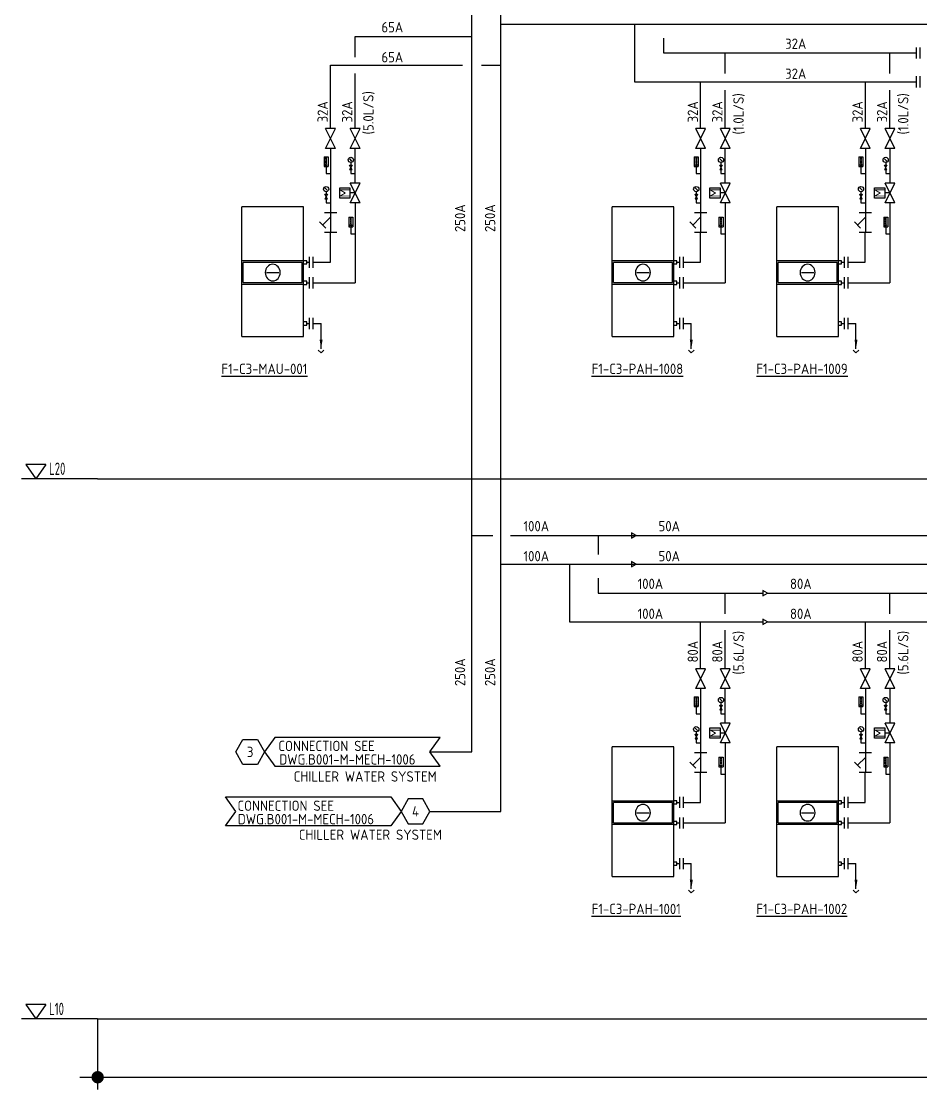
# Model space of a CAD drawing. Extents: x 41398 to 42063, y 84999 to 85463.
# Drawn here: x 41398 to 41616.4, y 84998.5 to 85258 of the extents above; entities that cross this region are included whole.
import ezdxf
from ezdxf.enums import TextEntityAlignment as Align

# ---------------------------------------------------------------- set-up
doc = ezdxf.new("R2010")
doc.units = 0
doc.header["$LTSCALE"] = 10
for name, color, linetype in [('7-F-TX', 2, 'Continuous'), ('A-DETL-01', 1, 'Continuous'), ('DETL-TXT', 4, 'Continuous'), ('E-RS-TXT', 3, 'Continuous'), ('G-ANNO-DIM', 2, 'Continuous'), ('M-CWTR-9PIPE-R', 110, 'Continuous'), ('M-CWTR-9PIPE-S', 200, 'Continuous'), ('M-CWTR-TEXT', 3, 'Continuous'), ('M-CWTR-VAVE', 2, 'Continuous'), ('M-HVAC-CPIPE', 4, 'Continuous'), ('M-HVAC-EQPM', 22, 'Continuous'), ('M-HVAC-EQPM-TEXT', 4, 'Continuous'), ('M-PIPE-FITTING', 2, 'Continuous'), ('U-CDA-TXT', 4, 'Continuous'), ('U-CDA-V', 3, 'Continuous'), ('U-CH-V', 3, 'Continuous')]:
    doc.layers.add(name, color=color, linetype=linetype)
doc.styles.add('AA-TXT', font='isocp.shx', dxfattribs={"width": 0.8, "bigfont": 'chineset.shx'})

# ---------------------------------------------------------------- blocks, each defined once
blk = doc.blocks.new('_Dot')
at = {"color": 0, "linetype": 'ByBlock', "lineweight": -2}
blk.add_line((-0.5, 0), (-1, 0), dxfattribs=at)
at = {"color": 0, "linetype": 'ByBlock', "const_width": 0.5}
blk.add_lwpolyline([(-0.25, 0, 1), (0.25, 0, 1)], format="xyb", close=True, dxfattribs=at)
blk = doc.blocks.new('A$C5D640173')
at = {"layer": 'U-CDA-V'}
for p, q in [((0, 0), (0, 2.72)), ((0.88, 0), (0.88, 2.72))]:
    blk.add_line(p, q, dxfattribs=at)

msp = doc.modelspace()

# ---------------------------------------------------------------- linework, layer by layer
at = {"color": 2}
for p, q in [((41416.51, 85015.7), (41416.51, 84998.53)), ((41412.16, 85001.53), (42061.53, 85001.53))]:
    msp.add_line(p, q, dxfattribs=at)
at = {"layer": '7-F-TX'}
for p, q in [((41399.04, 85150.36), (41401.49, 85146.87)), ((41403.94, 85150.36), (41399.04, 85150.36)), ((41403.94, 85150.36), (41401.49, 85146.87)), ((41399.04, 85019.19), (41401.49, 85015.7)), ((41403.94, 85019.19), (41399.04, 85019.19)), ((41403.94, 85019.19), (41401.49, 85015.7))]:
    msp.add_line(p, q, dxfattribs=at)
at = {"layer": 'A-DETL-01', "linetype": 'Continuous'}
for p, q in [((41416.51, 85146.87), (42061.61, 85146.87)), ((41416.51, 85015.7), (42061.61, 85015.7))]:
    msp.add_line(p, q, dxfattribs=at)
at = {"layer": 'DETL-TXT'}
for points in [[(41457.05, 85080.55), (41459.55, 85077.05), (41499.71, 85077.05), (41497.21, 85080.55), (41499.71, 85084.05), (41459.55, 85084.05), (41457.05, 85080.55)], [(41490.21, 85066.1), (41487.71, 85062.6), (41447.55, 85062.6), (41450.05, 85066.1), (41447.55, 85069.6), (41487.71, 85069.6), (41490.21, 85066.1)]]:
    msp.add_lwpolyline(points, dxfattribs=at)
for points in [[(41450.05, 85080.55), (41451.8, 85083.58), (41455.3, 85083.58), (41457.05, 85080.55), (41455.3, 85077.51), (41451.8, 85077.51)], [(41497.21, 85066.1), (41495.46, 85069.13), (41491.96, 85069.13), (41490.21, 85066.1), (41491.96, 85063.07), (41495.46, 85063.07)]]:
    msp.add_lwpolyline(points, close=True, dxfattribs=at)
at = {"layer": 'G-ANNO-DIM', "linetype": 'Continuous'}
for p, q in [((41416.51, 85146.87), (41397.98, 85146.87)), ((41416.51, 85146.87), (41397.98, 85146.87)), ((41416.51, 85015.7), (41397.98, 85015.7)), ((41416.51, 85015.7), (41397.98, 85015.7))]:
    msp.add_line(p, q, dxfattribs=at)
at = {"layer": 'M-CWTR-9PIPE-R'}
for p, q in [((41507.39, 85080.55), (41507.39, 85440.89)), ((41479.02, 85249.29), (41479.02, 85254.29)), ((41479.02, 85254.29), (41507.39, 85254.29)), ((41553.9, 85253.91), (41553.9, 85250.29)), ((41553.9, 85250.29), (41615.41, 85250.29)), ((41568.93, 85245.29), (41568.93, 85250.29)), ((41608.93, 85245.29), (41608.93, 85250.29)), ((41479.02, 85231.91), (41479.02, 85245.29)), ((41568.93, 85231.91), (41568.93, 85241.29)), ((41608.93, 85231.91), (41608.93, 85241.29)), ((41479.05, 85218.69), (41479.05, 85227.12)), ((41568.95, 85218.69), (41568.95, 85227.12)), ((41608.95, 85218.69), (41608.95, 85227.12)), ((41479.04, 85213.89), (41479.04, 85194.46)), ((41568.94, 85213.89), (41568.94, 85194.46)), ((41608.94, 85213.89), (41608.94, 85194.46)), ((41468.85, 85194.46), (41479.04, 85194.46)), ((41558.76, 85194.46), (41568.94, 85194.46)), ((41598.76, 85194.46), (41608.94, 85194.46)), ((41507.39, 85133.12), (41512.52, 85133.12)), ((41516.79, 85133.12), (41769.11, 85133.12)), ((41538.1, 85133.12), (41538.1, 85128.52)), ((41538.1, 85122.74), (41538.1, 85119.12)), ((41538.1, 85119.12), (41578.08, 85119.12)), ((41568.93, 85114.12), (41568.93, 85119.12)), ((41579.2, 85119.12), (41657.92, 85119.12)), ((41608.93, 85114.12), (41608.93, 85119.12)), ((41568.93, 85100.74), (41568.93, 85110.12)), ((41608.93, 85100.74), (41608.93, 85110.12)), ((41568.95, 85087.52), (41568.95, 85095.95)), ((41608.95, 85087.52), (41608.95, 85095.95)), ((41568.94, 85082.72), (41568.94, 85063.29)), ((41608.94, 85082.72), (41608.94, 85063.29)), ((41497.21, 85080.55), (41507.39, 85080.55)), ((41558.76, 85063.29), (41568.94, 85063.29)), ((41598.76, 85063.29), (41608.94, 85063.29))]:
    msp.add_line(p, q, dxfattribs=at)
for points in [[(41547.29, 85133.12), (41546.17, 85133.76), (41546.17, 85132.47)], [(41579.2, 85119.12), (41578.08, 85119.76), (41578.08, 85118.47)]]:
    msp.add_lwpolyline(points, close=True, dxfattribs=at)
at = {"layer": 'M-CWTR-9PIPE-S'}
for p, q in [((41514.39, 85066.1), (41514.39, 85426.44)), ((41514.39, 85257.29), (41964.95, 85257.29)), ((41546.9, 85257.29), (41546.9, 85243.29)), ((41473.06, 85231.91), (41473.06, 85247.29)), ((41473.06, 85247.29), (41505.11, 85247.29)), ((41509.7, 85247.29), (41514.39, 85247.29)), ((41546.9, 85243.29), (41615.41, 85243.29)), ((41562.96, 85231.91), (41562.96, 85243.29)), ((41602.96, 85231.91), (41602.96, 85243.29)), ((41473.06, 85227.12), (41473.06, 85211.49)), ((41562.96, 85227.12), (41562.96, 85211.49)), ((41602.96, 85227.12), (41602.96, 85211.49)), ((41473.04, 85199.46), (41473.04, 85206.69)), ((41562.94, 85199.46), (41562.94, 85206.69)), ((41602.94, 85199.46), (41602.94, 85206.69)), ((41468.87, 85199.46), (41473.04, 85199.46)), ((41558.77, 85199.46), (41562.94, 85199.46)), ((41598.77, 85199.46), (41602.94, 85199.46)), ((41514.39, 85126.12), (41769.11, 85126.12)), ((41531.1, 85126.12), (41531.1, 85112.12)), ((41531.1, 85112.12), (41578.08, 85112.12)), ((41562.96, 85100.74), (41562.96, 85112.12)), ((41579.2, 85112.12), (41657.92, 85112.12)), ((41602.96, 85100.74), (41602.96, 85112.12)), ((41562.96, 85095.95), (41562.96, 85080.32)), ((41602.96, 85095.95), (41602.96, 85080.32)), ((41562.94, 85068.29), (41562.94, 85075.52)), ((41602.94, 85068.29), (41602.94, 85075.52)), ((41497.21, 85066.1), (41514.39, 85066.1)), ((41558.77, 85068.29), (41562.94, 85068.29)), ((41598.77, 85068.29), (41602.94, 85068.29))]:
    msp.add_line(p, q, dxfattribs=at)
for points in [[(41547.29, 85126.12), (41546.17, 85126.76), (41546.17, 85125.47)], [(41579.2, 85112.12), (41578.08, 85112.76), (41578.08, 85111.47)]]:
    msp.add_lwpolyline(points, close=True, dxfattribs=at)
at = {"layer": 'M-CWTR-VAVE'}
for p, q in [((41471.87, 85227.11), (41474.27, 85231.91)), ((41474.27, 85227.11), (41471.87, 85231.91)), ((41474.27, 85231.91), (41471.87, 85231.91)), ((41477.86, 85227.11), (41480.26, 85231.91)), ((41480.26, 85227.11), (41477.86, 85231.91)), ((41480.26, 85231.91), (41477.86, 85231.91)), ((41561.77, 85227.11), (41564.17, 85231.91)), ((41564.17, 85227.11), (41561.77, 85231.91)), ((41564.17, 85231.91), (41561.77, 85231.91)), ((41567.76, 85227.11), (41570.16, 85231.91)), ((41570.16, 85227.11), (41567.76, 85231.91)), ((41570.16, 85231.91), (41567.76, 85231.91)), ((41601.77, 85227.11), (41604.17, 85231.91)), ((41604.17, 85227.11), (41601.77, 85231.91)), ((41604.17, 85231.91), (41601.77, 85231.91)), ((41607.76, 85227.11), (41610.16, 85231.91)), ((41610.16, 85227.11), (41607.76, 85231.91)), ((41610.16, 85231.91), (41607.76, 85231.91)), ((41474.27, 85227.11), (41471.87, 85227.11)), ((41480.26, 85227.11), (41477.86, 85227.11)), ((41564.17, 85227.11), (41561.77, 85227.11)), ((41570.16, 85227.11), (41567.76, 85227.11)), ((41604.17, 85227.11), (41601.77, 85227.11)), ((41610.16, 85227.11), (41607.76, 85227.11)), ((41471.51, 85225.07), (41472.49, 85225.07)), ((41471.51, 85225.07), (41472.49, 85225.07)), ((41471.51, 85225.07), (41471.51, 85222.72)), ((41471.51, 85225.07), (41471.51, 85222.72)), ((41471.8, 85224.76), (41472.19, 85224.76)), ((41471.8, 85224.76), (41472.19, 85224.76)), ((41471.8, 85224.36), (41472.19, 85224.36)), ((41471.8, 85224.36), (41472.19, 85224.36)), ((41472, 85224.87), (41472, 85223.25)), ((41472, 85224.87), (41472, 85223.25)), ((41472.49, 85225.07), (41472.49, 85222.72)), ((41472.49, 85225.07), (41472.49, 85222.72)), ((41478.27, 85224.05), (41477.72, 85224.6)), ((41561.41, 85225.07), (41562.39, 85225.07)), ((41561.41, 85225.07), (41562.39, 85225.07)), ((41561.41, 85225.07), (41561.41, 85222.72)), ((41561.41, 85225.07), (41561.41, 85222.72)), ((41561.7, 85224.76), (41562.1, 85224.76)), ((41561.7, 85224.76), (41562.1, 85224.76)), ((41561.7, 85224.36), (41562.1, 85224.36)), ((41561.7, 85224.36), (41562.1, 85224.36)), ((41561.9, 85224.87), (41561.9, 85223.25)), ((41561.9, 85224.87), (41561.9, 85223.25)), ((41562.39, 85225.07), (41562.39, 85222.72)), ((41562.39, 85225.07), (41562.39, 85222.72)), ((41568.18, 85224.05), (41567.62, 85224.6)), ((41601.41, 85225.07), (41602.39, 85225.07)), ((41601.41, 85225.07), (41602.39, 85225.07)), ((41601.41, 85225.07), (41601.41, 85222.72)), ((41601.41, 85225.07), (41601.41, 85222.72)), ((41601.7, 85224.76), (41602.1, 85224.76)), ((41601.7, 85224.76), (41602.1, 85224.76)), ((41601.7, 85224.36), (41602.1, 85224.36)), ((41601.7, 85224.36), (41602.1, 85224.36)), ((41601.9, 85224.87), (41601.9, 85223.25)), ((41601.9, 85224.87), (41601.9, 85223.25)), ((41602.39, 85225.07), (41602.39, 85222.72)), ((41602.39, 85225.07), (41602.39, 85222.72)), ((41608.18, 85224.05), (41607.62, 85224.6)), ((41471.51, 85222.72), (41472.49, 85222.72)), ((41471.51, 85222.72), (41472.49, 85222.72)), ((41471.8, 85223.97), (41472.19, 85223.97)), ((41471.8, 85223.97), (41472.19, 85223.97)), ((41471.8, 85223.58), (41472.19, 85223.58)), ((41471.8, 85223.58), (41472.19, 85223.58)), ((41472, 85222.72), (41472, 85220.98)), ((41472, 85222.72), (41472, 85220.98)), ((41478.3, 85223.08), (41477.7, 85221.88)), ((41478.3, 85221.88), (41477.7, 85223.08)), ((41477.7, 85223.08), (41478.3, 85223.08)), ((41478.3, 85221.88), (41477.7, 85221.88)), ((41478, 85223.69), (41478, 85223.08)), ((41478, 85221.88), (41478, 85220.98)), ((41561.41, 85222.72), (41562.39, 85222.72)), ((41561.41, 85222.72), (41562.39, 85222.72)), ((41561.7, 85223.97), (41562.1, 85223.97)), ((41561.7, 85223.97), (41562.1, 85223.97)), ((41561.7, 85223.58), (41562.1, 85223.58)), ((41561.7, 85223.58), (41562.1, 85223.58)), ((41561.9, 85222.72), (41561.9, 85220.98)), ((41561.9, 85222.72), (41561.9, 85220.98)), ((41568.2, 85223.08), (41567.6, 85221.88)), ((41568.2, 85221.88), (41567.6, 85223.08)), ((41567.6, 85223.08), (41568.2, 85223.08)), ((41568.2, 85221.88), (41567.6, 85221.88)), ((41567.9, 85223.69), (41567.9, 85223.08)), ((41567.9, 85221.88), (41567.9, 85220.98)), ((41601.41, 85222.72), (41602.39, 85222.72)), ((41601.41, 85222.72), (41602.39, 85222.72)), ((41601.7, 85223.97), (41602.1, 85223.97)), ((41601.7, 85223.97), (41602.1, 85223.97)), ((41601.7, 85223.58), (41602.1, 85223.58)), ((41601.7, 85223.58), (41602.1, 85223.58)), ((41601.9, 85222.72), (41601.9, 85220.98)), ((41601.9, 85222.72), (41601.9, 85220.98)), ((41608.2, 85223.08), (41607.6, 85221.88)), ((41608.2, 85221.88), (41607.6, 85223.08)), ((41607.6, 85223.08), (41608.2, 85223.08)), ((41608.2, 85221.88), (41607.6, 85221.88)), ((41607.9, 85223.69), (41607.9, 85223.08)), ((41607.9, 85221.88), (41607.9, 85220.98)), ((41472, 85220.98), (41473.04, 85220.98)), ((41478, 85220.98), (41479.04, 85220.98)), ((41561.9, 85220.98), (41562.94, 85220.98)), ((41567.9, 85220.98), (41568.94, 85220.98)), ((41601.9, 85220.98), (41602.94, 85220.98)), ((41607.9, 85220.98), (41608.94, 85220.98)), ((41472.27, 85216.95), (41471.72, 85217.51)), ((41472, 85216.59), (41472, 85215.99)), ((41477.85, 85213.89), (41480.25, 85218.69)), ((41480.25, 85213.89), (41477.85, 85218.69)), ((41480.25, 85218.69), (41477.85, 85218.69)), ((41562.18, 85216.95), (41561.62, 85217.51)), ((41561.9, 85216.59), (41561.9, 85215.99)), ((41567.75, 85213.89), (41570.15, 85218.69)), ((41570.15, 85213.89), (41567.75, 85218.69)), ((41570.15, 85218.69), (41567.75, 85218.69)), ((41602.18, 85216.95), (41601.62, 85217.51)), ((41601.9, 85216.59), (41601.9, 85215.99)), ((41607.75, 85213.89), (41610.15, 85218.69)), ((41610.15, 85213.89), (41607.75, 85218.69)), ((41610.15, 85218.69), (41607.75, 85218.69)), ((41472.3, 85215.99), (41471.7, 85214.79)), ((41472.3, 85214.79), (41471.7, 85215.99)), ((41471.7, 85215.99), (41472.3, 85215.99)), ((41472.3, 85214.79), (41471.7, 85214.79)), ((41472, 85214.79), (41472, 85213.89)), ((41472, 85213.89), (41473.04, 85213.89)), ((41480.25, 85213.89), (41477.85, 85213.89)), ((41562.2, 85215.99), (41561.6, 85214.79)), ((41562.2, 85214.79), (41561.6, 85215.99)), ((41561.6, 85215.99), (41562.2, 85215.99)), ((41562.2, 85214.79), (41561.6, 85214.79)), ((41561.9, 85214.79), (41561.9, 85213.89)), ((41561.9, 85213.89), (41562.94, 85213.89)), ((41570.15, 85213.89), (41567.75, 85213.89)), ((41602.2, 85215.99), (41601.6, 85214.79)), ((41602.2, 85214.79), (41601.6, 85215.99)), ((41601.6, 85215.99), (41602.2, 85215.99)), ((41602.2, 85214.79), (41601.6, 85214.79)), ((41601.9, 85214.79), (41601.9, 85213.89)), ((41601.9, 85213.89), (41602.94, 85213.89)), ((41610.15, 85213.89), (41607.75, 85213.89)), ((41474.56, 85211.49), (41471.59, 85211.49)), ((41473.06, 85211.49), (41473.06, 85206.69)), ((41564.46, 85211.49), (41561.49, 85211.49)), ((41562.96, 85211.49), (41562.96, 85206.69)), ((41604.46, 85211.49), (41601.49, 85211.49)), ((41602.96, 85211.49), (41602.96, 85206.69)), ((41470.39, 85209.25), (41471.91, 85207.73)), ((41473.06, 85210.39), (41471.15, 85208.49)), ((41477.51, 85210.44), (41478.49, 85210.44)), ((41477.51, 85210.44), (41478.49, 85210.44)), ((41477.51, 85210.44), (41477.51, 85208.09)), ((41477.51, 85210.44), (41477.51, 85208.09)), ((41477.8, 85210.12), (41478.19, 85210.12)), ((41477.8, 85210.12), (41478.19, 85210.12)), ((41477.8, 85209.73), (41478.19, 85209.73)), ((41477.8, 85209.73), (41478.19, 85209.73)), ((41477.8, 85209.34), (41478.19, 85209.34)), ((41477.8, 85209.34), (41478.19, 85209.34)), ((41477.8, 85208.95), (41478.19, 85208.95)), ((41477.8, 85208.95), (41478.19, 85208.95)), ((41478, 85210.23), (41478, 85208.62)), ((41478, 85210.23), (41478, 85208.62)), ((41478.49, 85210.44), (41478.49, 85208.09)), ((41478.49, 85210.44), (41478.49, 85208.09)), ((41560.3, 85209.25), (41561.82, 85207.73)), ((41562.96, 85210.39), (41561.06, 85208.49)), ((41567.41, 85210.44), (41568.39, 85210.44)), ((41567.41, 85210.44), (41568.39, 85210.44)), ((41567.41, 85210.44), (41567.41, 85208.09)), ((41567.41, 85210.44), (41567.41, 85208.09)), ((41567.7, 85210.12), (41568.1, 85210.12)), ((41567.7, 85210.12), (41568.1, 85210.12)), ((41567.7, 85209.73), (41568.1, 85209.73)), ((41567.7, 85209.73), (41568.1, 85209.73)), ((41567.7, 85209.34), (41568.1, 85209.34)), ((41567.7, 85209.34), (41568.1, 85209.34)), ((41567.7, 85208.95), (41568.1, 85208.95)), ((41567.7, 85208.95), (41568.1, 85208.95)), ((41567.9, 85210.23), (41567.9, 85208.62)), ((41567.9, 85210.23), (41567.9, 85208.62)), ((41568.39, 85210.44), (41568.39, 85208.09)), ((41568.39, 85210.44), (41568.39, 85208.09)), ((41600.3, 85209.25), (41601.82, 85207.73)), ((41602.96, 85210.39), (41601.06, 85208.49)), ((41607.41, 85210.44), (41608.39, 85210.44)), ((41607.41, 85210.44), (41608.39, 85210.44)), ((41607.41, 85210.44), (41607.41, 85208.09)), ((41607.41, 85210.44), (41607.41, 85208.09)), ((41607.7, 85210.12), (41608.1, 85210.12)), ((41607.7, 85210.12), (41608.1, 85210.12)), ((41607.7, 85209.73), (41608.1, 85209.73)), ((41607.7, 85209.73), (41608.1, 85209.73)), ((41607.7, 85209.34), (41608.1, 85209.34)), ((41607.7, 85209.34), (41608.1, 85209.34)), ((41607.7, 85208.95), (41608.1, 85208.95)), ((41607.7, 85208.95), (41608.1, 85208.95)), ((41607.9, 85210.23), (41607.9, 85208.62)), ((41607.9, 85210.23), (41607.9, 85208.62)), ((41608.39, 85210.44), (41608.39, 85208.09)), ((41608.39, 85210.44), (41608.39, 85208.09)), ((41474.56, 85206.69), (41471.59, 85206.69)), ((41477.51, 85208.09), (41478.49, 85208.09)), ((41477.51, 85208.09), (41478.49, 85208.09)), ((41478, 85208.09), (41478, 85206.35)), ((41478, 85208.09), (41478, 85206.35)), ((41478, 85206.35), (41479.04, 85206.35)), ((41564.46, 85206.69), (41561.49, 85206.69)), ((41567.41, 85208.09), (41568.39, 85208.09)), ((41567.41, 85208.09), (41568.39, 85208.09)), ((41567.9, 85208.09), (41567.9, 85206.35)), ((41567.9, 85208.09), (41567.9, 85206.35)), ((41567.9, 85206.35), (41568.94, 85206.35)), ((41604.46, 85206.69), (41601.49, 85206.69)), ((41607.41, 85208.09), (41608.39, 85208.09)), ((41607.41, 85208.09), (41608.39, 85208.09)), ((41607.9, 85208.09), (41607.9, 85206.35)), ((41607.9, 85208.09), (41607.9, 85206.35)), ((41607.9, 85206.35), (41608.94, 85206.35)), ((41561.77, 85095.94), (41564.17, 85100.74)), ((41564.17, 85095.94), (41561.77, 85100.74)), ((41564.17, 85100.74), (41561.77, 85100.74)), ((41567.76, 85095.94), (41570.16, 85100.74)), ((41570.16, 85095.94), (41567.76, 85100.74)), ((41570.16, 85100.74), (41567.76, 85100.74)), ((41601.77, 85095.94), (41604.17, 85100.74)), ((41604.17, 85095.94), (41601.77, 85100.74)), ((41604.17, 85100.74), (41601.77, 85100.74)), ((41607.76, 85095.94), (41610.16, 85100.74)), ((41610.16, 85095.94), (41607.76, 85100.74)), ((41610.16, 85100.74), (41607.76, 85100.74)), ((41564.17, 85095.94), (41561.77, 85095.94)), ((41570.16, 85095.94), (41567.76, 85095.94)), ((41604.17, 85095.94), (41601.77, 85095.94)), ((41610.16, 85095.94), (41607.76, 85095.94)), ((41561.41, 85093.9), (41562.39, 85093.9)), ((41561.41, 85093.9), (41562.39, 85093.9)), ((41561.41, 85093.9), (41561.41, 85091.55)), ((41561.41, 85093.9), (41561.41, 85091.55)), ((41561.7, 85093.58), (41562.1, 85093.58)), ((41561.7, 85093.58), (41562.1, 85093.58)), ((41561.7, 85093.19), (41562.1, 85093.19)), ((41561.7, 85093.19), (41562.1, 85093.19)), ((41561.7, 85092.8), (41562.1, 85092.8)), ((41561.7, 85092.8), (41562.1, 85092.8)), ((41561.7, 85092.41), (41562.1, 85092.41)), ((41561.7, 85092.41), (41562.1, 85092.41)), ((41561.9, 85093.7), (41561.9, 85092.08)), ((41561.9, 85093.7), (41561.9, 85092.08)), ((41562.39, 85093.9), (41562.39, 85091.55)), ((41562.39, 85093.9), (41562.39, 85091.55)), ((41568.2, 85091.91), (41567.6, 85090.71)), ((41568.2, 85090.71), (41567.6, 85091.91)), ((41567.6, 85091.91), (41568.2, 85091.91)), ((41568.18, 85092.88), (41567.62, 85093.43)), ((41567.9, 85092.51), (41567.9, 85091.91)), ((41601.41, 85093.9), (41602.39, 85093.9)), ((41601.41, 85093.9), (41602.39, 85093.9)), ((41601.41, 85093.9), (41601.41, 85091.55)), ((41601.41, 85093.9), (41601.41, 85091.55)), ((41601.7, 85093.58), (41602.1, 85093.58)), ((41601.7, 85093.58), (41602.1, 85093.58)), ((41601.7, 85093.19), (41602.1, 85093.19)), ((41601.7, 85093.19), (41602.1, 85093.19)), ((41601.7, 85092.8), (41602.1, 85092.8)), ((41601.7, 85092.8), (41602.1, 85092.8)), ((41601.7, 85092.41), (41602.1, 85092.41)), ((41601.7, 85092.41), (41602.1, 85092.41)), ((41601.9, 85093.7), (41601.9, 85092.08)), ((41601.9, 85093.7), (41601.9, 85092.08)), ((41602.39, 85093.9), (41602.39, 85091.55)), ((41602.39, 85093.9), (41602.39, 85091.55)), ((41608.2, 85091.91), (41607.6, 85090.71)), ((41608.2, 85090.71), (41607.6, 85091.91)), ((41607.6, 85091.91), (41608.2, 85091.91)), ((41608.18, 85092.88), (41607.62, 85093.43)), ((41607.9, 85092.51), (41607.9, 85091.91)), ((41561.41, 85091.55), (41562.39, 85091.55)), ((41561.41, 85091.55), (41562.39, 85091.55)), ((41561.9, 85091.55), (41561.9, 85089.81)), ((41561.9, 85091.55), (41561.9, 85089.81)), ((41561.9, 85089.81), (41562.94, 85089.81)), ((41568.2, 85090.71), (41567.6, 85090.71)), ((41567.9, 85090.71), (41567.9, 85089.81)), ((41567.9, 85089.81), (41568.94, 85089.81)), ((41601.41, 85091.55), (41602.39, 85091.55)), ((41601.41, 85091.55), (41602.39, 85091.55)), ((41601.9, 85091.55), (41601.9, 85089.81)), ((41601.9, 85091.55), (41601.9, 85089.81)), ((41601.9, 85089.81), (41602.94, 85089.81)), ((41608.2, 85090.71), (41607.6, 85090.71)), ((41607.9, 85090.71), (41607.9, 85089.81)), ((41607.9, 85089.81), (41608.94, 85089.81)), ((41567.75, 85082.72), (41570.15, 85087.52)), ((41570.15, 85082.72), (41567.75, 85087.52)), ((41570.15, 85087.52), (41567.75, 85087.52)), ((41607.75, 85082.72), (41610.15, 85087.52)), ((41610.15, 85082.72), (41607.75, 85087.52)), ((41610.15, 85087.52), (41607.75, 85087.52)), ((41562.2, 85084.82), (41561.6, 85083.62)), ((41562.2, 85083.62), (41561.6, 85084.82)), ((41561.6, 85084.82), (41562.2, 85084.82)), ((41562.18, 85085.78), (41561.62, 85086.33)), ((41561.9, 85085.42), (41561.9, 85084.82)), ((41602.2, 85084.82), (41601.6, 85083.62)), ((41602.2, 85083.62), (41601.6, 85084.82)), ((41601.6, 85084.82), (41602.2, 85084.82)), ((41602.18, 85085.78), (41601.62, 85086.33)), ((41601.9, 85085.42), (41601.9, 85084.82)), ((41562.2, 85083.62), (41561.6, 85083.62)), ((41561.9, 85083.62), (41561.9, 85082.72)), ((41561.9, 85082.72), (41562.94, 85082.72)), ((41570.15, 85082.72), (41567.75, 85082.72)), ((41602.2, 85083.62), (41601.6, 85083.62)), ((41601.9, 85083.62), (41601.9, 85082.72)), ((41601.9, 85082.72), (41602.94, 85082.72)), ((41610.15, 85082.72), (41607.75, 85082.72)), ((41562.96, 85079.22), (41561.06, 85077.32)), ((41564.46, 85080.32), (41561.49, 85080.32)), ((41562.96, 85080.32), (41562.96, 85075.52)), ((41567.41, 85079.27), (41568.39, 85079.27)), ((41567.41, 85079.27), (41568.39, 85079.27)), ((41567.41, 85079.27), (41567.41, 85076.92)), ((41567.41, 85079.27), (41567.41, 85076.92)), ((41567.7, 85078.95), (41568.1, 85078.95)), ((41567.7, 85078.95), (41568.1, 85078.95)), ((41567.9, 85079.06), (41567.9, 85077.45)), ((41567.9, 85079.06), (41567.9, 85077.45)), ((41568.39, 85079.27), (41568.39, 85076.92)), ((41568.39, 85079.27), (41568.39, 85076.92)), ((41602.96, 85079.22), (41601.06, 85077.32)), ((41604.46, 85080.32), (41601.49, 85080.32)), ((41602.96, 85080.32), (41602.96, 85075.52)), ((41607.41, 85079.27), (41608.39, 85079.27)), ((41607.41, 85079.27), (41608.39, 85079.27)), ((41607.41, 85079.27), (41607.41, 85076.92)), ((41607.41, 85079.27), (41607.41, 85076.92)), ((41607.7, 85078.95), (41608.1, 85078.95)), ((41607.7, 85078.95), (41608.1, 85078.95)), ((41607.9, 85079.06), (41607.9, 85077.45)), ((41607.9, 85079.06), (41607.9, 85077.45)), ((41608.39, 85079.27), (41608.39, 85076.92)), ((41608.39, 85079.27), (41608.39, 85076.92)), ((41560.3, 85078.08), (41561.82, 85076.56)), ((41567.41, 85076.92), (41568.39, 85076.92)), ((41567.41, 85076.92), (41568.39, 85076.92)), ((41567.7, 85078.56), (41568.1, 85078.56)), ((41567.7, 85078.56), (41568.1, 85078.56)), ((41567.7, 85078.17), (41568.1, 85078.17)), ((41567.7, 85078.17), (41568.1, 85078.17)), ((41567.7, 85077.78), (41568.1, 85077.78)), ((41567.7, 85077.78), (41568.1, 85077.78)), ((41567.9, 85076.92), (41567.9, 85075.18)), ((41567.9, 85076.92), (41567.9, 85075.18)), ((41600.3, 85078.08), (41601.82, 85076.56)), ((41607.41, 85076.92), (41608.39, 85076.92)), ((41607.41, 85076.92), (41608.39, 85076.92)), ((41607.7, 85078.56), (41608.1, 85078.56)), ((41607.7, 85078.56), (41608.1, 85078.56)), ((41607.7, 85078.17), (41608.1, 85078.17)), ((41607.7, 85078.17), (41608.1, 85078.17)), ((41607.7, 85077.78), (41608.1, 85077.78)), ((41607.7, 85077.78), (41608.1, 85077.78)), ((41607.9, 85076.92), (41607.9, 85075.18)), ((41607.9, 85076.92), (41607.9, 85075.18)), ((41564.46, 85075.52), (41561.49, 85075.52)), ((41567.9, 85075.18), (41568.94, 85075.18)), ((41604.46, 85075.52), (41601.49, 85075.52)), ((41607.9, 85075.18), (41608.94, 85075.18))]:
    msp.add_line(p, q, dxfattribs=at)
for centre, radius in [((41478, 85224.32), 0.637), ((41567.9, 85224.32), 0.637), ((41607.9, 85224.32), 0.637), ((41472, 85223.08), 0.174), ((41472, 85223.08), 0.174), ((41561.9, 85223.08), 0.174), ((41561.9, 85223.08), 0.174), ((41601.9, 85223.08), 0.174), ((41601.9, 85223.08), 0.174), ((41472, 85217.23), 0.637), ((41561.9, 85217.23), 0.637), ((41601.9, 85217.23), 0.637), ((41478, 85208.44), 0.174), ((41478, 85208.44), 0.174), ((41567.9, 85208.44), 0.174), ((41567.9, 85208.44), 0.174), ((41607.9, 85208.44), 0.174), ((41607.9, 85208.44), 0.174), ((41561.9, 85091.91), 0.174), ((41561.9, 85091.91), 0.174), ((41567.9, 85093.15), 0.637), ((41601.9, 85091.91), 0.174), ((41601.9, 85091.91), 0.174), ((41607.9, 85093.15), 0.637), ((41561.9, 85086.06), 0.637), ((41601.9, 85086.06), 0.637), ((41567.9, 85077.27), 0.174), ((41567.9, 85077.27), 0.174), ((41607.9, 85077.27), 0.174), ((41607.9, 85077.27), 0.174)]:
    msp.add_circle(centre, radius, dxfattribs=at)
at = {"layer": 'M-HVAC-CPIPE'}
for p, q in [((41468.87, 85184.59), (41470.78, 85184.59)), ((41470.78, 85178.47), (41470.78, 85184.59)), ((41558.77, 85184.59), (41560.69, 85184.59)), ((41560.69, 85178.47), (41560.69, 85184.59)), ((41598.77, 85184.59), (41600.69, 85184.59)), ((41600.69, 85178.47), (41600.69, 85184.59)), ((41558.77, 85053.42), (41560.69, 85053.42)), ((41560.69, 85047.3), (41560.69, 85053.42)), ((41598.77, 85053.42), (41600.69, 85053.42)), ((41600.69, 85047.3), (41600.69, 85053.42))]:
    msp.add_line(p, q, dxfattribs=at)
at = {"layer": 'M-HVAC-EQPM'}
for p, q in [((41451.54, 85181.45), (41451.54, 85212.96)), ((41466.54, 85212.96), (41451.54, 85212.96)), ((41466.54, 85181.45), (41466.54, 85212.96)), ((41541.44, 85181.45), (41541.44, 85212.96)), ((41556.44, 85212.96), (41541.44, 85212.96)), ((41556.44, 85181.45), (41556.44, 85212.96)), ((41581.44, 85181.45), (41581.44, 85212.96)), ((41596.44, 85212.96), (41581.44, 85212.96)), ((41596.44, 85181.45), (41596.44, 85212.96)), ((41466.54, 85199.78), (41451.54, 85199.78)), ((41451.88, 85194.51), (41451.88, 85199.4)), ((41466.2, 85199.4), (41451.88, 85199.4)), ((41466.2, 85194.51), (41466.2, 85199.4)), ((41467.29, 85199.84), (41466.54, 85199.84)), ((41466.54, 85199.08), (41467.29, 85199.08)), ((41467.29, 85199.08), (41467.29, 85199.84)), ((41467.29, 85199.46), (41467.99, 85199.46)), ((41556.44, 85199.78), (41541.44, 85199.78)), ((41541.78, 85194.51), (41541.78, 85199.4)), ((41556.1, 85199.4), (41541.78, 85199.4)), ((41556.1, 85194.51), (41556.1, 85199.4)), ((41557.19, 85199.84), (41556.44, 85199.84)), ((41556.44, 85199.08), (41557.19, 85199.08)), ((41557.19, 85199.08), (41557.19, 85199.84)), ((41557.19, 85199.46), (41557.89, 85199.46)), ((41596.44, 85199.78), (41581.44, 85199.78)), ((41581.78, 85194.51), (41581.78, 85199.4)), ((41596.1, 85199.4), (41581.78, 85199.4)), ((41596.1, 85194.51), (41596.1, 85199.4)), ((41597.19, 85199.84), (41596.44, 85199.84)), ((41596.44, 85199.08), (41597.19, 85199.08)), ((41597.19, 85199.08), (41597.19, 85199.84)), ((41597.19, 85199.46), (41597.89, 85199.46)), ((41457.52, 85196.96), (41460.55, 85196.96)), ((41547.43, 85196.96), (41550.46, 85196.96)), ((41587.43, 85196.96), (41590.46, 85196.96)), ((41451.54, 85194.14), (41466.54, 85194.14)), ((41451.88, 85194.51), (41466.2, 85194.51)), ((41467.29, 85194.84), (41466.54, 85194.84)), ((41466.54, 85194.08), (41467.29, 85194.08)), ((41467.29, 85194.08), (41467.29, 85194.84)), ((41467.29, 85194.46), (41467.99, 85194.46)), ((41541.44, 85194.14), (41556.44, 85194.14)), ((41541.78, 85194.51), (41556.1, 85194.51)), ((41557.19, 85194.84), (41556.44, 85194.84)), ((41556.44, 85194.08), (41557.19, 85194.08)), ((41557.19, 85194.08), (41557.19, 85194.84)), ((41557.19, 85194.46), (41557.89, 85194.46)), ((41581.44, 85194.14), (41596.44, 85194.14)), ((41581.78, 85194.51), (41596.1, 85194.51)), ((41597.19, 85194.84), (41596.44, 85194.84)), ((41596.44, 85194.08), (41597.19, 85194.08)), ((41597.19, 85194.08), (41597.19, 85194.84)), ((41597.19, 85194.46), (41597.89, 85194.46)), ((41467.29, 85184.97), (41466.54, 85184.97)), ((41466.54, 85184.21), (41467.29, 85184.21)), ((41467.29, 85184.21), (41467.29, 85184.97)), ((41467.29, 85184.59), (41467.99, 85184.59)), ((41557.19, 85184.97), (41556.44, 85184.97)), ((41556.44, 85184.21), (41557.19, 85184.21)), ((41557.19, 85184.21), (41557.19, 85184.97)), ((41557.19, 85184.59), (41557.89, 85184.59)), ((41597.19, 85184.97), (41596.44, 85184.97)), ((41596.44, 85184.21), (41597.19, 85184.21)), ((41597.19, 85184.21), (41597.19, 85184.97)), ((41597.19, 85184.59), (41597.89, 85184.59)), ((41451.54, 85181.45), (41466.54, 85181.45)), ((41541.44, 85181.45), (41556.44, 85181.45)), ((41581.44, 85181.45), (41596.44, 85181.45)), ((41541.44, 85050.28), (41541.44, 85081.79)), ((41556.44, 85081.79), (41541.44, 85081.79)), ((41556.44, 85050.28), (41556.44, 85081.79)), ((41581.44, 85050.28), (41581.44, 85081.79)), ((41596.44, 85081.79), (41581.44, 85081.79)), ((41596.44, 85050.28), (41596.44, 85081.79)), ((41556.44, 85068.61), (41541.44, 85068.61)), ((41557.19, 85068.67), (41556.44, 85068.67)), ((41557.19, 85067.91), (41557.19, 85068.67)), ((41596.44, 85068.61), (41581.44, 85068.61)), ((41597.19, 85068.67), (41596.44, 85068.67)), ((41597.19, 85067.91), (41597.19, 85068.67)), ((41541.78, 85063.34), (41541.78, 85068.23)), ((41556.1, 85068.23), (41541.78, 85068.23)), ((41556.1, 85063.34), (41556.1, 85068.23)), ((41556.44, 85067.91), (41557.19, 85067.91)), ((41557.19, 85068.29), (41557.89, 85068.29)), ((41581.78, 85063.34), (41581.78, 85068.23)), ((41596.1, 85068.23), (41581.78, 85068.23)), ((41596.1, 85063.34), (41596.1, 85068.23)), ((41596.44, 85067.91), (41597.19, 85067.91)), ((41597.19, 85068.29), (41597.89, 85068.29)), ((41541.78, 85063.34), (41556.1, 85063.34)), ((41547.43, 85065.79), (41550.46, 85065.79)), ((41557.19, 85063.67), (41556.44, 85063.67)), ((41557.19, 85062.91), (41557.19, 85063.67)), ((41557.19, 85063.29), (41557.89, 85063.29)), ((41581.78, 85063.34), (41596.1, 85063.34)), ((41587.43, 85065.79), (41590.46, 85065.79)), ((41597.19, 85063.67), (41596.44, 85063.67)), ((41597.19, 85062.91), (41597.19, 85063.67)), ((41597.19, 85063.29), (41597.89, 85063.29)), ((41541.44, 85062.97), (41556.44, 85062.97)), ((41556.44, 85062.91), (41557.19, 85062.91)), ((41581.44, 85062.97), (41596.44, 85062.97)), ((41596.44, 85062.91), (41597.19, 85062.91)), ((41557.19, 85053.8), (41556.44, 85053.8)), ((41556.44, 85053.04), (41557.19, 85053.04)), ((41557.19, 85053.04), (41557.19, 85053.8)), ((41557.19, 85053.42), (41557.89, 85053.42)), ((41597.19, 85053.8), (41596.44, 85053.8)), ((41596.44, 85053.04), (41597.19, 85053.04)), ((41597.19, 85053.04), (41597.19, 85053.8)), ((41597.19, 85053.42), (41597.89, 85053.42)), ((41541.44, 85050.28), (41556.44, 85050.28)), ((41581.44, 85050.28), (41596.44, 85050.28))]:
    msp.add_line(p, q, dxfattribs=at)
at = {"layer": 'M-HVAC-EQPM', "extrusion": (0, 0, -1)}
for centre in [(41459.04, 85196.96), (41548.94, 85196.96), (41588.94, 85196.96), (41548.94, 85065.79), (41588.94, 85065.79)]:
    msp.add_ellipse(centre, major_axis=(0, 2.02), ratio=0.9, start_param=-1.570796, end_param=4.712389, dxfattribs=at)
at = {"layer": 'M-PIPE-FITTING', "ltscale": 0.1}
for p, q in [((41479.05, 85216.29), (41477.79, 85216.29)), ((41568.95, 85216.29), (41567.69, 85216.29)), ((41608.95, 85216.29), (41607.69, 85216.29)), ((41568.95, 85085.12), (41567.69, 85085.12)), ((41608.95, 85085.12), (41607.69, 85085.12))]:
    msp.add_line(p, q, dxfattribs=at)
for points in [[(41477.79, 85215.04), (41475.29, 85215.04), (41475.29, 85217.54), (41477.79, 85217.54)], [(41567.69, 85215.04), (41565.19, 85215.04), (41565.19, 85217.54), (41567.69, 85217.54)], [(41607.69, 85215.04), (41605.19, 85215.04), (41605.19, 85217.54), (41607.69, 85217.54)], [(41567.69, 85083.87), (41565.19, 85083.87), (41565.19, 85086.37), (41567.69, 85086.37)], [(41607.69, 85083.87), (41605.19, 85083.87), (41605.19, 85086.37), (41607.69, 85086.37)]]:
    msp.add_lwpolyline(points, close=True, dxfattribs=at)
at = {"layer": 'U-CH-V'}
for p, q in [((41470.09, 85178.1), (41470.78, 85177.47)), ((41471.47, 85178.1), (41470.78, 85177.47)), ((41560, 85178.1), (41560.69, 85177.47)), ((41561.38, 85178.1), (41560.69, 85177.47)), ((41600, 85178.1), (41600.69, 85177.47)), ((41601.38, 85178.1), (41600.69, 85177.47)), ((41560, 85046.93), (41560.69, 85046.3)), ((41561.38, 85046.93), (41560.69, 85046.3)), ((41600, 85046.93), (41600.69, 85046.3)), ((41601.38, 85046.93), (41600.69, 85046.3))]:
    msp.add_line(p, q, dxfattribs=at)
for points in [[(41470.78, 85178.47, 0, 0.737, 0), (41470.78, 85180.69, 0, 0, 0)], [(41560.69, 85178.47, 0, 0.737, 0), (41560.69, 85180.69, 0, 0, 0)], [(41600.69, 85178.47, 0, 0.737, 0), (41600.69, 85180.69, 0, 0, 0)], [(41560.69, 85047.3, 0, 0.737, 0), (41560.69, 85049.52, 0, 0, 0)], [(41600.69, 85047.3, 0, 0.737, 0), (41600.69, 85049.52, 0, 0, 0)]]:
    msp.add_lwpolyline(points, format="xyseb", dxfattribs=at)

# ---------------------------------------------------------------- block references
at = {"color": 2, "xscale": 3, "yscale": 3, "zscale": 3, "rotation": 180}
msp.add_blockref('_Dot', (41416.51, 85001.53), dxfattribs=at)
at = {"layer": 'U-CDA-TXT'}
for p in [(41615.41, 85248.93), (41615.41, 85241.93), (41467.99, 85198.1), (41557.89, 85198.1), (41597.89, 85198.1), (41467.99, 85193.1), (41557.89, 85193.1), (41597.89, 85193.1), (41467.99, 85183.23), (41557.89, 85183.23), (41597.89, 85183.23), (41557.89, 85066.93), (41597.89, 85066.93), (41557.89, 85061.93), (41597.89, 85061.93), (41557.89, 85052.06), (41597.89, 85052.06)]:
    msp.add_blockref('A$C5D640173', p, dxfattribs=at)

# ---------------------------------------------------------------- texts
at = {"layer": 'DEFPOINTS', "style": 'AA-TXT'}
for s, p in [('(5.0L/S)', (41482.26, 85230.5)), ('(1.0L/S)', (41572.16, 85230.5)), ('(1.0L/S)', (41612.16, 85230.5)), ('(5.6L/S)', (41572.16, 85099.33)), ('(5.6L/S)', (41612.16, 85099.33))]:
    msp.add_text(s, height=2.5, rotation=90, dxfattribs=at).set_placement(p, align=Align.MIDDLE_LEFT)
at = {"layer": 'DETL-TXT', "style": 'AA-TXT'}
for s, p in [('3', (41453.55, 85080.55)), ('4', (41493.71, 85066.1))]:
    msp.add_text(s, height=2.5, dxfattribs=at).set_placement(p, align=Align.MIDDLE)
for s, p in [('CONNECTION SEE', (41460.4, 85080.75)), ('DWG.B001-M-MECH-1006', (41460.61, 85077.47)), ('CONNECTION SEE', (41450.48, 85066.23)), ('DWG.B001-M-MECH-1006', (41450.55, 85062.97))]:
    msp.add_text(s, height=2.5, dxfattribs=at).set_placement(p)
at = {"layer": 'E-RS-TXT', "style": 'AA-TXT', "width": 0.7}
for s, p in [('L20', (41404.73, 85147.82)), ('L10', (41404.73, 85016.64))]:
    msp.add_text(s, height=3, dxfattribs=at).set_placement(p)
at = {"layer": 'M-CWTR-TEXT', "style": 'AA-TXT'}
for s, p in [('65A', (41485.43, 85255.29)), ('32A', (41583.48, 85251.29)), ('65A', (41485.43, 85248.01)), ('32A', (41583.48, 85244.01)), ('100A', (41519.93, 85134.12)), ('50A', (41552.74, 85134.12)), ('100A', (41519.93, 85126.84)), ('50A', (41552.74, 85126.84)), ('100A', (41547.64, 85120.12)), ('80A', (41584.66, 85120.12)), ('100A', (41547.64, 85112.84)), ('80A', (41584.66, 85112.84))]:
    msp.add_text(s, height=2.5, dxfattribs=at).set_placement(p)
for s, p in [('32A', (41472.41, 85233.43)), ('32A', (41478.36, 85233.43)), ('32A', (41562.31, 85233.43)), ('32A', (41568.26, 85233.43)), ('32A', (41602.31, 85233.43)), ('32A', (41608.26, 85233.43)), ('250A', (41505.78, 85206.8)), ('250A', (41513.06, 85206.8)), ('80A', (41562.31, 85102.26)), ('80A', (41568.26, 85102.26)), ('80A', (41602.31, 85102.26)), ('80A', (41608.26, 85102.26)), ('250A', (41505.78, 85096.53)), ('250A', (41513.06, 85096.53))]:
    msp.add_text(s, height=2.5, rotation=90, dxfattribs=at).set_placement(p)
for p in [(41498.86, 85073.33), (41500.11, 85059.19)]:
    msp.add_text('CHILLER WATER SYSTEM', height=2.5, dxfattribs=at).set_placement(p, align=Align.RIGHT)
at = {"layer": 'M-HVAC-EQPM-TEXT', "style": 'AA-TXT'}
for s, p in [('%%UF1-C3-MAU-001', (41446.58, 85173.58)), ('%%UF1-C3-PAH-1008', (41536.49, 85173.58)), ('%%UF1-C3-PAH-1009', (41576.49, 85173.58)), ('%%UF1-C3-PAH-1001', (41536.49, 85042.41)), ('%%UF1-C3-PAH-1002', (41576.49, 85042.41))]:
    msp.add_text(s, height=2.5, dxfattribs=at).set_placement(p, align=Align.MIDDLE_LEFT)
at = {"layer": 'M-PIPE-FITTING', "ltscale": 0.1, "style": 'AA-TXT'}
for p in [(41476.54, 85216.29), (41566.44, 85216.29), (41606.44, 85216.29), (41566.44, 85085.12), (41606.44, 85085.12)]:
    msp.add_text('M', height=2.5, rotation=90, dxfattribs=at).set_placement(p, align=Align.MIDDLE)

doc.saveas('drawing.dxf')
